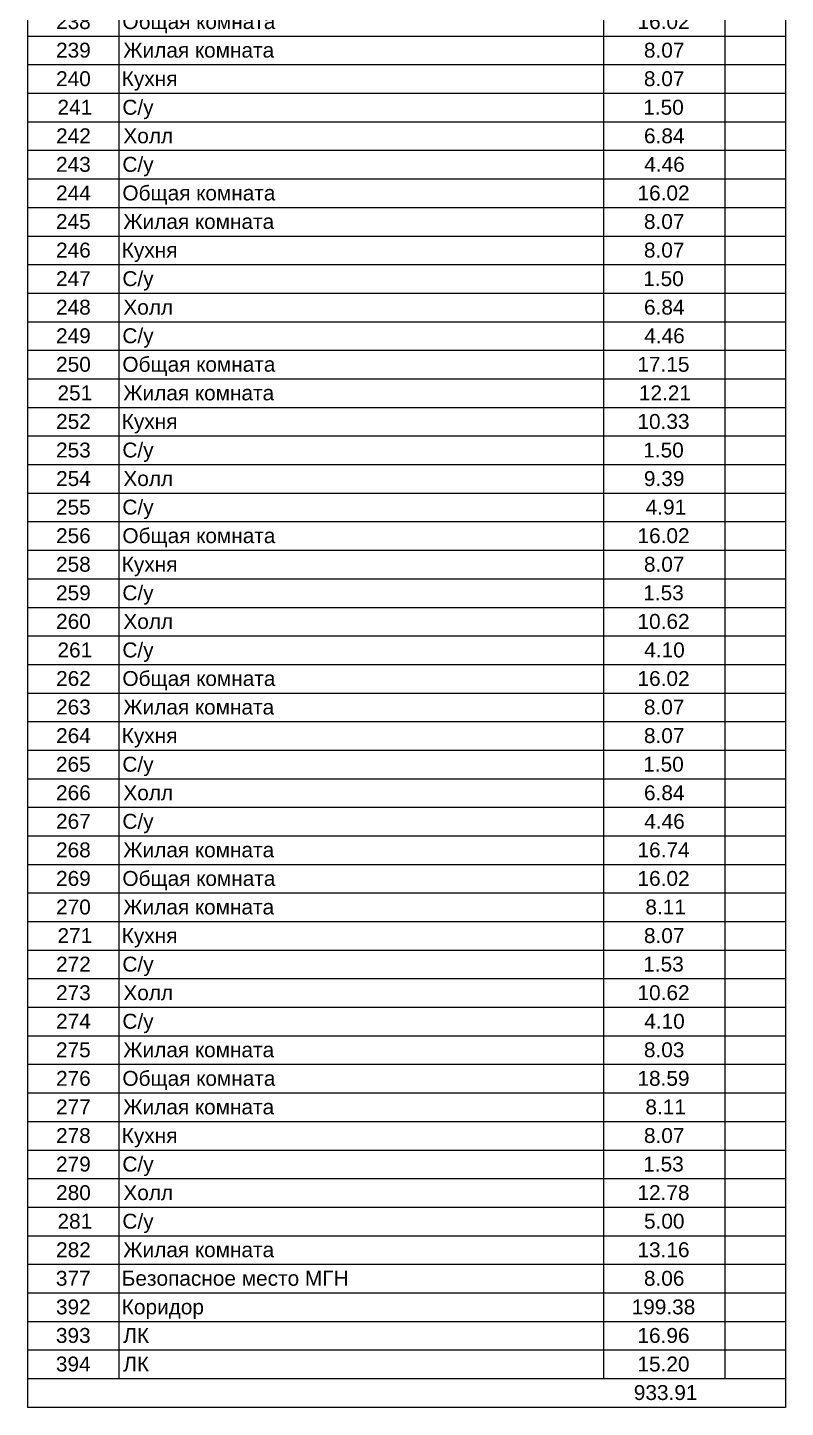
# Model space of a CAD drawing. Header units: millimetres. Extents: x -3463 to 813393, y -106315 to 159215.
# Drawn here: x 311321 to 323826, y 52237 to 74998 of the extents above; entities that cross this region are included whole.
import ezdxf

# ---------------------------------------------------------------- set-up
doc = ezdxf.new("R2010")
doc.units = ezdxf.units.MM
doc.layers.add('PLANS_', color=252, linetype='Continuous')
doc.styles.add('Arial_6', font='arial.ttf', dxfattribs={"height": 2.458832})

# ---------------------------------------------------------------- blocks, each defined once
blk = doc.blocks.new('A$Ca1e69be8')
at = {"layer": 'PLANS_'}
for p, q in [((-5827, 21083), (-5827, -22837)), ((6678, 21083), (6678, -22837)), ((-4321, 249), (-4321, -222)), ((3675, 249), (3675, -222)), ((5678, 249), (5678, -222)), ((-4321, -222), (-5827, -222)), ((3675, -222), (-4321, -222)), ((-4321, -222), (-4321, -693)), ((5678, -222), (3675, -222)), ((3675, -222), (3675, -693)), ((6678, -222), (5678, -222)), ((5678, -222), (5678, -693)), ((-4321, -693), (-5827, -693)), ((3675, -693), (-4321, -693)), ((-4321, -693), (-4321, -1164)), ((5678, -693), (3675, -693)), ((3675, -693), (3675, -1164)), ((6678, -693), (5678, -693)), ((5678, -693), (5678, -1164)), ((-4321, -1164), (-5827, -1164)), ((3675, -1164), (-4321, -1164)), ((-4321, -1164), (-4321, -1635)), ((5678, -1164), (3675, -1164)), ((3675, -1164), (3675, -1635)), ((6678, -1164), (5678, -1164)), ((5678, -1164), (5678, -1635)), ((-4321, -1635), (-5827, -1635)), ((3675, -1635), (-4321, -1635)), ((-4321, -1635), (-4321, -2106)), ((5678, -1635), (3675, -1635)), ((3675, -1635), (3675, -2106)), ((6678, -1635), (5678, -1635)), ((5678, -1635), (5678, -2106)), ((-4321, -2106), (-5827, -2106)), ((3675, -2106), (-4321, -2106)), ((-4321, -2106), (-4321, -2578)), ((5678, -2106), (3675, -2106)), ((3675, -2106), (3675, -2578)), ((6678, -2106), (5678, -2106)), ((5678, -2106), (5678, -2578)), ((-4321, -2578), (-5827, -2578)), ((3675, -2578), (-4321, -2578)), ((-4321, -2578), (-4321, -3049)), ((5678, -2578), (3675, -2578)), ((3675, -2578), (3675, -3049)), ((6678, -2578), (5678, -2578)), ((5678, -2578), (5678, -3049)), ((-4321, -3049), (-5827, -3049)), ((3675, -3049), (-4321, -3049)), ((-4321, -3049), (-4321, -3520)), ((5678, -3049), (3675, -3049)), ((3675, -3049), (3675, -3520)), ((6678, -3049), (5678, -3049)), ((5678, -3049), (5678, -3520)), ((-4321, -3520), (-5827, -3520)), ((3675, -3520), (-4321, -3520)), ((-4321, -3520), (-4321, -3991)), ((5678, -3520), (3675, -3520)), ((3675, -3520), (3675, -3991)), ((6678, -3520), (5678, -3520)), ((5678, -3520), (5678, -3991)), ((-4321, -3991), (-5827, -3991)), ((3675, -3991), (-4321, -3991)), ((-4321, -3991), (-4321, -4462)), ((5678, -3991), (3675, -3991)), ((3675, -3991), (3675, -4462)), ((6678, -3991), (5678, -3991)), ((5678, -3991), (5678, -4462)), ((-4321, -4462), (-5827, -4462)), ((3675, -4462), (-4321, -4462)), ((-4321, -4462), (-4321, -4933)), ((5678, -4462), (3675, -4462)), ((3675, -4462), (3675, -4933)), ((6678, -4462), (5678, -4462)), ((5678, -4462), (5678, -4933)), ((-4321, -4933), (-5827, -4933)), ((3675, -4933), (-4321, -4933)), ((-4321, -4933), (-4321, -5404)), ((5678, -4933), (3675, -4933)), ((3675, -4933), (3675, -5404)), ((6678, -4933), (5678, -4933)), ((5678, -4933), (5678, -5404)), ((-4321, -5404), (-5827, -5404)), ((3675, -5404), (-4321, -5404)), ((-4321, -5404), (-4321, -5876)), ((5678, -5404), (3675, -5404)), ((3675, -5404), (3675, -5876)), ((6678, -5404), (5678, -5404)), ((5678, -5404), (5678, -5876)), ((-4321, -5876), (-5827, -5876)), ((3675, -5876), (-4321, -5876)), ((-4321, -5876), (-4321, -6347)), ((5678, -5876), (3675, -5876)), ((3675, -5876), (3675, -6347)), ((6678, -5876), (5678, -5876)), ((5678, -5876), (5678, -6347)), ((-4321, -6347), (-5827, -6347)), ((3675, -6347), (-4321, -6347)), ((-4321, -6347), (-4321, -6818)), ((5678, -6347), (3675, -6347)), ((3675, -6347), (3675, -6818)), ((6678, -6347), (5678, -6347)), ((5678, -6347), (5678, -6818)), ((-4321, -6818), (-5827, -6818)), ((3675, -6818), (-4321, -6818)), ((-4321, -6818), (-4321, -7289)), ((5678, -6818), (3675, -6818)), ((3675, -6818), (3675, -7289)), ((6678, -6818), (5678, -6818)), ((5678, -6818), (5678, -7289)), ((-4321, -7289), (-5827, -7289)), ((3675, -7289), (-4321, -7289)), ((-4321, -7289), (-4321, -7760)), ((5678, -7289), (3675, -7289)), ((3675, -7289), (3675, -7760)), ((6678, -7289), (5678, -7289)), ((5678, -7289), (5678, -7760)), ((-4321, -7760), (-5827, -7760)), ((3675, -7760), (-4321, -7760)), ((-4321, -7760), (-4321, -8231)), ((5678, -7760), (3675, -7760)), ((3675, -7760), (3675, -8231)), ((6678, -7760), (5678, -7760)), ((5678, -7760), (5678, -8231)), ((-4321, -8231), (-5827, -8231)), ((3675, -8231), (-4321, -8231)), ((-4321, -8231), (-4321, -8703)), ((5678, -8231), (3675, -8231)), ((3675, -8231), (3675, -8703)), ((6678, -8231), (5678, -8231)), ((5678, -8231), (5678, -8703)), ((-4321, -8703), (-5827, -8703)), ((3675, -8703), (-4321, -8703)), ((-4321, -8703), (-4321, -9174)), ((5678, -8703), (3675, -8703)), ((3675, -8703), (3675, -9174)), ((6678, -8703), (5678, -8703)), ((5678, -8703), (5678, -9174)), ((-4321, -9174), (-5827, -9174)), ((3675, -9174), (-4321, -9174)), ((-4321, -9174), (-4321, -9645)), ((5678, -9174), (3675, -9174)), ((3675, -9174), (3675, -9645)), ((6678, -9174), (5678, -9174)), ((5678, -9174), (5678, -9645)), ((-4321, -9645), (-5827, -9645)), ((3675, -9645), (-4321, -9645)), ((-4321, -9645), (-4321, -10116)), ((5678, -9645), (3675, -9645)), ((3675, -9645), (3675, -10116)), ((6678, -9645), (5678, -9645)), ((5678, -9645), (5678, -10116)), ((-4321, -10116), (-5827, -10116)), ((3675, -10116), (-4321, -10116)), ((-4321, -10116), (-4321, -10587)), ((5678, -10116), (3675, -10116)), ((3675, -10116), (3675, -10587)), ((6678, -10116), (5678, -10116)), ((5678, -10116), (5678, -10587)), ((-4321, -10587), (-5827, -10587)), ((3675, -10587), (-4321, -10587)), ((-4321, -10587), (-4321, -11058)), ((5678, -10587), (3675, -10587)), ((3675, -10587), (3675, -11058)), ((6678, -10587), (5678, -10587)), ((5678, -10587), (5678, -11058)), ((-4321, -11058), (-5827, -11058)), ((3675, -11058), (-4321, -11058)), ((-4321, -11058), (-4321, -11529)), ((5678, -11058), (3675, -11058)), ((3675, -11058), (3675, -11529)), ((6678, -11058), (5678, -11058)), ((5678, -11058), (5678, -11529)), ((-4321, -11529), (-5827, -11529)), ((3675, -11529), (-4321, -11529)), ((-4321, -11529), (-4321, -12001)), ((5678, -11529), (3675, -11529)), ((3675, -11529), (3675, -12001)), ((6678, -11529), (5678, -11529)), ((5678, -11529), (5678, -12001)), ((-4321, -12001), (-5827, -12001)), ((3675, -12001), (-4321, -12001)), ((-4321, -12001), (-4321, -12472)), ((5678, -12001), (3675, -12001)), ((3675, -12001), (3675, -12472)), ((6678, -12001), (5678, -12001)), ((5678, -12001), (5678, -12472)), ((-4321, -12472), (-5827, -12472)), ((3675, -12472), (-4321, -12472)), ((-4321, -12472), (-4321, -12943)), ((5678, -12472), (3675, -12472)), ((3675, -12472), (3675, -12943)), ((6678, -12472), (5678, -12472)), ((5678, -12472), (5678, -12943)), ((-4321, -12943), (-5827, -12943)), ((3675, -12943), (-4321, -12943)), ((-4321, -12943), (-4321, -13414)), ((5678, -12943), (3675, -12943)), ((3675, -12943), (3675, -13414)), ((6678, -12943), (5678, -12943)), ((5678, -12943), (5678, -13414)), ((-4321, -13414), (-5827, -13414)), ((3675, -13414), (-4321, -13414)), ((-4321, -13414), (-4321, -13885)), ((5678, -13414), (3675, -13414)), ((3675, -13414), (3675, -13885)), ((6678, -13414), (5678, -13414)), ((5678, -13414), (5678, -13885)), ((-4321, -13885), (-5827, -13885)), ((3675, -13885), (-4321, -13885)), ((-4321, -13885), (-4321, -14356)), ((5678, -13885), (3675, -13885)), ((3675, -13885), (3675, -14356)), ((6678, -13885), (5678, -13885)), ((5678, -13885), (5678, -14356)), ((-4321, -14356), (-5827, -14356)), ((3675, -14356), (-4321, -14356)), ((-4321, -14356), (-4321, -14828)), ((5678, -14356), (3675, -14356)), ((3675, -14356), (3675, -14828)), ((6678, -14356), (5678, -14356)), ((5678, -14356), (5678, -14828)), ((-4321, -14828), (-5827, -14828)), ((3675, -14828), (-4321, -14828)), ((-4321, -14828), (-4321, -15299)), ((5678, -14828), (3675, -14828)), ((3675, -14828), (3675, -15299)), ((6678, -14828), (5678, -14828)), ((5678, -14828), (5678, -15299)), ((-4321, -15299), (-5827, -15299)), ((3675, -15299), (-4321, -15299)), ((-4321, -15299), (-4321, -15770)), ((5678, -15299), (3675, -15299)), ((3675, -15299), (3675, -15770)), ((6678, -15299), (5678, -15299)), ((5678, -15299), (5678, -15770)), ((-4321, -15770), (-5827, -15770)), ((3675, -15770), (-4321, -15770)), ((-4321, -15770), (-4321, -16241)), ((5678, -15770), (3675, -15770)), ((3675, -15770), (3675, -16241)), ((6678, -15770), (5678, -15770)), ((5678, -15770), (5678, -16241)), ((-4321, -16241), (-5827, -16241)), ((3675, -16241), (-4321, -16241)), ((-4321, -16241), (-4321, -16712)), ((5678, -16241), (3675, -16241)), ((3675, -16241), (3675, -16712)), ((6678, -16241), (5678, -16241)), ((5678, -16241), (5678, -16712)), ((-4321, -16712), (-5827, -16712)), ((3675, -16712), (-4321, -16712)), ((-4321, -16712), (-4321, -17183)), ((5678, -16712), (3675, -16712)), ((3675, -16712), (3675, -17183)), ((6678, -16712), (5678, -16712)), ((5678, -16712), (5678, -17183)), ((-4321, -17183), (-5827, -17183)), ((3675, -17183), (-4321, -17183)), ((-4321, -17183), (-4321, -17654)), ((5678, -17183), (3675, -17183)), ((3675, -17183), (3675, -17654)), ((6678, -17183), (5678, -17183)), ((5678, -17183), (5678, -17654)), ((-4321, -17654), (-5827, -17654)), ((3675, -17654), (-4321, -17654)), ((-4321, -17654), (-4321, -18126)), ((5678, -17654), (3675, -17654)), ((3675, -17654), (3675, -18126)), ((6678, -17654), (5678, -17654)), ((5678, -17654), (5678, -18126)), ((-4321, -18126), (-5827, -18126)), ((3675, -18126), (-4321, -18126)), ((-4321, -18126), (-4321, -18597)), ((5678, -18126), (3675, -18126)), ((3675, -18126), (3675, -18597)), ((6678, -18126), (5678, -18126)), ((5678, -18126), (5678, -18597)), ((-4321, -18597), (-5827, -18597)), ((3675, -18597), (-4321, -18597)), ((-4321, -18597), (-4321, -19068)), ((5678, -18597), (3675, -18597)), ((3675, -18597), (3675, -19068)), ((6678, -18597), (5678, -18597)), ((5678, -18597), (5678, -19068)), ((-4321, -19068), (-5827, -19068)), ((3675, -19068), (-4321, -19068)), ((-4321, -19068), (-4321, -19539)), ((5678, -19068), (3675, -19068)), ((3675, -19068), (3675, -19539)), ((6678, -19068), (5678, -19068)), ((5678, -19068), (5678, -19539)), ((-4321, -19539), (-5827, -19539)), ((3675, -19539), (-4321, -19539)), ((-4321, -19539), (-4321, -20010)), ((5678, -19539), (3675, -19539)), ((3675, -19539), (3675, -20010)), ((6678, -19539), (5678, -19539)), ((5678, -19539), (5678, -20010)), ((-4321, -20010), (-5827, -20010)), ((3675, -20010), (-4321, -20010)), ((-4321, -20010), (-4321, -20481)), ((5678, -20010), (3675, -20010)), ((3675, -20010), (3675, -20481)), ((6678, -20010), (5678, -20010)), ((5678, -20010), (5678, -20481)), ((-4321, -20481), (-5827, -20481)), ((3675, -20481), (-4321, -20481)), ((-4321, -20481), (-4321, -20953)), ((5678, -20481), (3675, -20481)), ((3675, -20481), (3675, -20953)), ((6678, -20481), (5678, -20481)), ((5678, -20481), (5678, -20953)), ((-4321, -20953), (-5827, -20953)), ((3675, -20953), (-4321, -20953)), ((-4321, -20953), (-4321, -21424)), ((5678, -20953), (3675, -20953)), ((3675, -20953), (3675, -21424)), ((6678, -20953), (5678, -20953)), ((5678, -20953), (5678, -21424)), ((-4321, -21424), (-5827, -21424)), ((3675, -21424), (-4321, -21424)), ((-4321, -21424), (-4321, -21895)), ((5678, -21424), (3675, -21424)), ((3675, -21424), (3675, -21895)), ((6678, -21424), (5678, -21424)), ((5678, -21424), (5678, -21895)), ((-4321, -21895), (-5827, -21895)), ((3675, -21895), (-4321, -21895)), ((-4321, -21895), (-4321, -22366)), ((5678, -21895), (3675, -21895)), ((3675, -21895), (3675, -22366)), ((6678, -21895), (5678, -21895)), ((5678, -21895), (5678, -22366)), ((-4321, -22366), (-5827, -22366)), ((3675, -22366), (-4321, -22366)), ((5678, -22366), (3675, -22366)), ((6678, -22366), (5678, -22366)), ((6678, -22837), (-5827, -22837))]:
    blk.add_line(p, q, dxfattribs=at)
at = {"layer": 'PLANS_', "lineweight": -3, "style": 'Arial_6'}
for s, height, p in [('238', 245.9, (-5358, -100)), ('Общая комната', 245.88, (-4263, -100)), ('16.02', 245.9, (4237, -100)), ('239', 245.9, (-5358, -571)), ('Жилая комната', 245.88, (-4247, -571)), ('8.07', 245.9, (4343, -571)), ('240', 245.9, (-5357, -1042)), ('Кухня', 245.9, (-4273, -1042)), ('8.07', 245.9, (4343, -1042)), ('241', 245.9, (-5334, -1513)), ('С/у', 245.9, (-4263, -1513)), ('1.50', 245.9, (4332, -1513)), ('242', 245.9, (-5357, -1984)), ('Холл', 245.9, (-4247, -1984)), ('6.84', 245.9, (4344, -1984)), ('243', 245.9, (-5358, -2455)), ('С/у', 245.9, (-4263, -2455)), ('4.46', 245.9, (4348, -2455)), ('244', 245.9, (-5357, -2927)), ('Общая комната', 245.88, (-4263, -2927)), ('16.02', 245.9, (4237, -2927)), ('245', 245.9, (-5359, -3398)), ('Жилая комната', 245.88, (-4247, -3398)), ('8.07', 245.9, (4343, -3398)), ('246', 245.9, (-5358, -3869)), ('Кухня', 245.9, (-4273, -3869)), ('8.07', 245.9, (4343, -3869)), ('247', 245.9, (-5358, -4340)), ('С/у', 245.9, (-4263, -4340)), ('1.50', 245.9, (4332, -4340)), ('248', 245.9, (-5358, -4811)), ('Холл', 245.9, (-4247, -4811)), ('6.84', 245.9, (4344, -4811)), ('249', 245.9, (-5358, -5282)), ('С/у', 245.9, (-4263, -5282)), ('4.46', 245.9, (4348, -5282)), ('250', 245.9, (-5357, -5753)), ('Общая комната', 245.88, (-4263, -5753)), ('17.15', 245.9, (4235, -5753)), ('251', 245.9, (-5334, -6225)), ('Жилая комната', 245.88, (-4247, -6225)), ('12.21', 245.9, (4260, -6225)), ('252', 245.9, (-5357, -6696)), ('Кухня', 245.9, (-4273, -6696)), ('10.33', 245.9, (4236, -6696)), ('253', 245.9, (-5358, -7167)), ('С/у', 245.9, (-4263, -7167)), ('1.50', 245.9, (4332, -7167)), ('254', 245.9, (-5357, -7638)), ('Холл', 245.9, (-4247, -7638)), ('9.39', 245.9, (4343, -7638)), ('255', 245.9, (-5359, -8109)), ('С/у', 245.9, (-4263, -8109)), ('4.91', 245.9, (4372, -8109)), ('256', 245.9, (-5358, -8580)), ('Общая комната', 245.88, (-4263, -8580)), ('16.02', 245.9, (4237, -8580)), ('258', 245.9, (-5358, -9052)), ('Кухня', 245.9, (-4273, -9052)), ('8.07', 245.9, (4343, -9052)), ('259', 245.9, (-5358, -9523)), ('С/у', 245.9, (-4263, -9523)), ('1.53', 245.9, (4332, -9523)), ('260', 245.9, (-5357, -9994)), ('Холл', 245.9, (-4247, -9994)), ('10.62', 245.9, (4237, -9994)), ('261', 245.9, (-5334, -10465)), ('С/у', 245.9, (-4263, -10465)), ('4.10', 245.9, (4348, -10465)), ('262', 245.9, (-5357, -10936)), ('Общая комната', 245.88, (-4263, -10936)), ('16.02', 245.9, (4237, -10936)), ('263', 245.9, (-5358, -11407)), ('Жилая комната', 245.88, (-4247, -11407)), ('8.07', 245.9, (4343, -11407)), ('264', 245.9, (-5357, -11878)), ('Кухня', 245.9, (-4273, -11878)), ('8.07', 245.9, (4343, -11878)), ('265', 245.9, (-5359, -12350)), ('С/у', 245.9, (-4263, -12350)), ('1.50', 245.9, (4332, -12350)), ('266', 245.9, (-5358, -12821)), ('Холл', 245.9, (-4247, -12821)), ('6.84', 245.9, (4344, -12821)), ('267', 245.9, (-5358, -13292)), ('С/у', 245.9, (-4263, -13292)), ('4.46', 245.9, (4348, -13292)), ('268', 245.9, (-5358, -13763)), ('Жилая комната', 245.88, (-4247, -13763)), ('16.74', 245.9, (4237, -13763)), ('269', 245.9, (-5358, -14234)), ('Общая комната', 245.88, (-4263, -14234)), ('16.02', 245.9, (4237, -14234)), ('270', 245.9, (-5357, -14705)), ('Жилая комната', 245.88, (-4247, -14705)), ('8.11', 245.9, (4367, -14705)), ('271', 245.9, (-5334, -15177)), ('Кухня', 245.9, (-4273, -15177)), ('8.07', 245.9, (4343, -15177)), ('272', 245.9, (-5357, -15648)), ('С/у', 245.9, (-4263, -15648)), ('1.53', 245.9, (4332, -15648)), ('273', 245.9, (-5358, -16119)), ('Холл', 245.9, (-4247, -16119)), ('10.62', 245.9, (4237, -16119)), ('274', 245.9, (-5357, -16590)), ('С/у', 245.9, (-4263, -16590)), ('4.10', 245.9, (4348, -16590)), ('275', 245.9, (-5359, -17061)), ('Жилая комната', 245.88, (-4247, -17061)), ('8.03', 245.9, (4343, -17061)), ('276', 245.9, (-5358, -17532)), ('Общая комната', 245.88, (-4263, -17532)), ('18.59', 245.9, (4236, -17532)), ('277', 245.9, (-5358, -18003)), ('Жилая комната', 245.88, (-4247, -18003)), ('8.11', 245.9, (4367, -18003)), ('278', 245.9, (-5358, -18475)), ('Кухня', 245.9, (-4273, -18475)), ('8.07', 245.9, (4343, -18475)), ('279', 245.9, (-5358, -18946)), ('С/у', 245.9, (-4263, -18946)), ('1.53', 245.9, (4332, -18946)), ('280', 245.9, (-5357, -19417)), ('Холл', 245.9, (-4247, -19417)), ('12.78', 245.9, (4236, -19417)), ('281', 245.9, (-5334, -19888)), ('С/у', 245.9, (-4263, -19888)), ('5.00', 245.9, (4344, -19888)), ('282', 245.9, (-5357, -20359)), ('Жилая комната', 245.88, (-4247, -20359)), ('13.16', 245.9, (4236, -20359)), ('377', 245.9, (-5360, -20830)), ('Безопасное место МГН', 245.88, (-4274, -20830)), ('8.06', 245.9, (4343, -20830)), ('392', 245.9, (-5359, -21302)), ('Коридор', 245.9, (-4273, -21302)), ('199.38', 245.9, (4140, -21302)), ('393', 245.9, (-5360, -21773)), ('ЛК', 245.9, (-4249, -21773)), ('16.96', 245.9, (4236, -21773)), ('394', 245.9, (-5360, -22244)), ('ЛК', 245.9, (-4249, -22244)), ('15.20', 245.9, (4236, -22244)), ('933.91', 245.9, (4176, -22715))]:
    blk.add_text(s, height=height, dxfattribs=at).set_placement(p)

msp = doc.modelspace()

# ---------------------------------------------------------------- block references
at = {"layer": 'PLANS_'}
msp.add_blockref('A$Ca1e69be8', (317148, 75074), dxfattribs=at)

doc.saveas('drawing.dxf')
